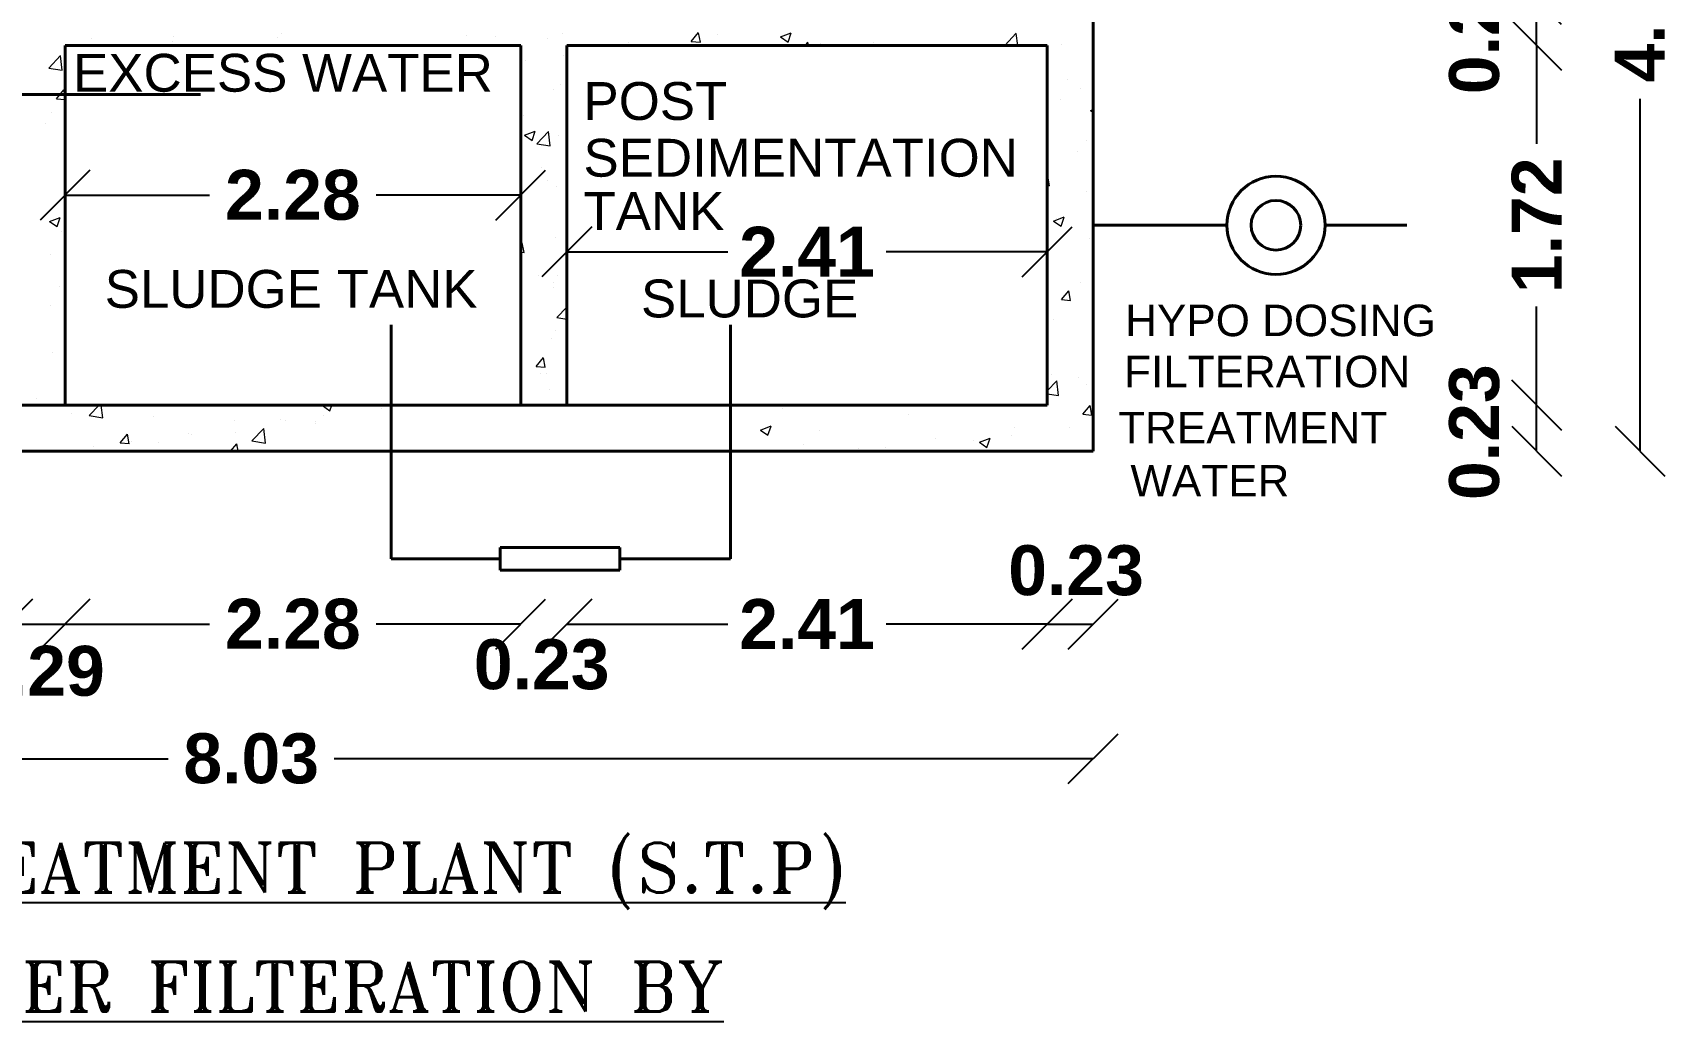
# Model space of a CAD drawing. Header units: metres. Extents: x -7227 to 737, y -45 to 4679.
# Drawn here: x 365.78 to 393.04, y -10.52 to 5.97 of the extents above; entities that cross this region are included whole.
import ezdxf

# ---------------------------------------------------------------- set-up
doc = ezdxf.new("R2010")
doc.units = ezdxf.units.M
doc.header["$LTSCALE"] = 0.2
doc.header["$MEASUREMENT"] = 0
for name, color, linetype, lineweight in [('dim', 253, 'Continuous', 25), ('HAT', 252, 'Continuous', 15), ('line', 7, 'Continuous', 25), ('TEXTT', 211, 'Continuous', 9), ('wall', 2, 'Continuous', 40)]:
    doc.layers.add(name, color=color, linetype=linetype, lineweight=lineweight)
doc.layers.add('T', color=3, linetype='Continuous')
doc.styles.add('ld', font='arial.ttf', dxfattribs={"height": 0.3})
doc.styles.add('romant', font='romant.shx', dxfattribs={"width": 0.8})
doc.styles.add('style 1', font='arialbd.ttf', dxfattribs={"height": 0.25})
doc.dimstyles.new('11', dxfattribs={"dimtxt": 0.25, "dimasz": 0.25, "dimexe": 0.18, "dimexo": 0.0625, "dimgap": 0.09, "dimtad": 0, "dimzin": 0, "dimdsep": 46, "dimtxsty": 'style 1', "dimblk": 'OBLIQUE', "dimcen": 0, "dimse1": 1, "dimse2": 1, "dimadec": 0, "dimazin": 0, "dimtfac": 1, "dimtdec": 4, "dimtofl": 0, "dimtmove": 0, "dimatfit": 3, "dimfxl": 0, "dimtolj": 1, "dimtzin": 0, "dimarcsym": 0})

# ---------------------------------------------------------------- blocks, each defined once
blk = doc.blocks.new('_OBLIQUE')
at = {"layer": 'line', "color": 0, "linetype": 'ByBlock', "lineweight": -2}
blk.add_line((-0.5, -0.5), (0.5, 0.5), dxfattribs=at)
blk = doc.blocks.new('*D11')
at = {"layer": 'Defpoints', "color": 0}
for p in [(5.7992, 0.9984), (8.206, 0.9984), (8.206, 0.9984)]:
    blk.add_point(p, dxfattribs=at)
at = {"layer": 'dim', "color": 0, "lineweight": -2}
for p, q in [((5.7992, 0.9984), (6.6055, 0.9984)), ((8.206, 0.9984), (7.3997, 0.9984))]:
    blk.add_line(p, q, dxfattribs=at)
at = {"layer": 'dim', "color": 0, "linetype": 'ByBlock', "lineweight": -2, "xscale": 0.25, "yscale": 0.25, "zscale": 0.25, "rotation": 180}
blk.add_blockref('_OBLIQUE', (5.7992, 0.9984), dxfattribs=at)
at = {"layer": 'dim', "color": 0, "linetype": 'ByBlock', "lineweight": -2, "xscale": 0.25, "yscale": 0.25, "zscale": 0.25}
blk.add_blockref('_OBLIQUE', (8.206, 0.9984), dxfattribs=at)
at = {"layer": 'dim', "color": 0, "insert": (7.0026, 0.9984), "char_height": 0.25, "attachment_point": 5, "style": 'style 1'}
blk.add_mtext('\\A1;2.41', dxfattribs=at)
blk = doc.blocks.new('*D17')
at = {"layer": 'Defpoints', "color": 0}
for p in [(8.206, 0.23), (10.658, 0.23), (8.436, 0)]:
    blk.add_point(p, dxfattribs=at)
at = {"layer": 'dim', "color": 0, "lineweight": -2}
blk.add_line((10.658, 0), (10.658, 0.23), dxfattribs=at)
at = {"layer": 'dim', "color": 0, "linetype": 'ByBlock', "lineweight": -2, "xscale": 0.25, "yscale": 0.25, "zscale": 0.25}
for p, rotation in [((10.658, 0.23), 90), ((10.658, 0), 270)]:
    blk.add_blockref('_OBLIQUE', p, dxfattribs=dict(at, rotation=rotation))
at = {"layer": 'dim', "color": 0, "insert": (10.3466, 0.0952), "char_height": 0.25, "attachment_point": 5, "rotation": 90, "style": 'style 1'}
blk.add_mtext('\\A1;0.23', dxfattribs=at)
blk = doc.blocks.new('*D18')
at = {"layer": 'Defpoints', "color": 0}
for p in [(8.206, 2.0318), (10.658, 2.0318), (8.206, 0.23)]:
    blk.add_point(p, dxfattribs=at)
at = {"layer": 'dim', "color": 0, "lineweight": -2}
for p, q in [((10.658, 2.0318), (10.658, 1.5382)), ((10.658, 0.23), (10.658, 0.7236))]:
    blk.add_line(p, q, dxfattribs=at)
at = {"layer": 'dim', "color": 0, "linetype": 'ByBlock', "lineweight": -2, "xscale": 0.25, "yscale": 0.25, "zscale": 0.25}
for p, rotation in [((10.658, 2.0318), 90), ((10.658, 0.23), 270)]:
    blk.add_blockref('_OBLIQUE', p, dxfattribs=dict(at, rotation=rotation))
at = {"layer": 'dim', "color": 0, "insert": (10.658, 1.1309), "char_height": 0.25, "attachment_point": 5, "rotation": 90, "style": 'style 1'}
blk.add_mtext('\\A1;1.72', dxfattribs=at)
blk = doc.blocks.new('*D19')
at = {"layer": 'Defpoints', "color": 0}
for p in [(8.436, 2.2618), (10.658, 2.2618), (8.206, 2.0318)]:
    blk.add_point(p, dxfattribs=at)
at = {"layer": 'dim', "color": 0, "lineweight": -2}
blk.add_line((10.658, 2.0318), (10.658, 2.2618), dxfattribs=at)
at = {"layer": 'dim', "color": 0, "linetype": 'ByBlock', "lineweight": -2, "xscale": 0.25, "yscale": 0.25, "zscale": 0.25}
for p, rotation in [((10.658, 2.2618), 90), ((10.658, 2.0318), 270)]:
    blk.add_blockref('_OBLIQUE', p, dxfattribs=dict(at, rotation=rotation))
at = {"layer": 'dim', "color": 0, "insert": (10.3466, 2.127), "char_height": 0.25, "attachment_point": 5, "rotation": 90, "style": 'style 1'}
blk.add_mtext('\\A1;0.23', dxfattribs=at)
blk = doc.blocks.new('*D22')
at = {"layer": 'Defpoints', "color": 0}
for p in [(7.8021, 4.3703), (11.176, 4.3703), (7.8021, 0.0004)]:
    blk.add_point(p, dxfattribs=at)
at = {"layer": 'dim', "color": 0, "lineweight": -2}
for p, q in [((11.176, 4.3703), (11.176, 2.6067)), ((11.176, 0.0004), (11.176, 1.764))]:
    blk.add_line(p, q, dxfattribs=at)
at = {"layer": 'dim', "color": 0, "linetype": 'ByBlock', "lineweight": -2, "xscale": 0.25, "yscale": 0.25, "zscale": 0.25}
for p, rotation in [((11.176, 4.3703), 90), ((11.176, 0.0004), 270)]:
    blk.add_blockref('_OBLIQUE', p, dxfattribs=dict(at, rotation=rotation))
at = {"layer": 'dim', "color": 0, "insert": (11.176, 2.1853), "char_height": 0.25, "attachment_point": 5, "rotation": 90, "style": 'style 1'}
blk.add_mtext('\\A1;4.15', dxfattribs=at)
blk = doc.blocks.new('*D34')
at = {"layer": 'Defpoints', "color": 0}
for p in [(2.9979, 0.23), (3.2854, 0.23), (3.2854, -0.8655)]:
    blk.add_point(p, dxfattribs=at)
at = {"layer": 'dim', "color": 0, "lineweight": -2}
blk.add_line((2.9979, -0.8655), (3.2854, -0.8655), dxfattribs=at)
at = {"layer": 'dim', "color": 0, "linetype": 'ByBlock', "lineweight": -2, "xscale": 0.25, "yscale": 0.25, "zscale": 0.25, "rotation": 180}
blk.add_blockref('_OBLIQUE', (2.9979, -0.8655), dxfattribs=at)
at = {"layer": 'dim', "color": 0, "linetype": 'ByBlock', "lineweight": -2, "xscale": 0.25, "yscale": 0.25, "zscale": 0.25}
blk.add_blockref('_OBLIQUE', (3.2854, -0.8655), dxfattribs=at)
at = {"layer": 'dim', "color": 0, "insert": (3.1448, -1.1014), "char_height": 0.25, "attachment_point": 5, "style": 'style 1'}
blk.add_mtext('\\A1;0.29', dxfattribs=at)
blk = doc.blocks.new('*D35')
at = {"layer": 'Defpoints', "color": 0}
for p in [(3.2854, 0.23), (5.5682, 0.23), (5.5682, -0.8655)]:
    blk.add_point(p, dxfattribs=at)
at = {"layer": 'dim', "color": 0, "lineweight": -2}
for p, q in [((3.2854, -0.8655), (4.0091, -0.8655)), ((5.5682, -0.8655), (4.8445, -0.8655))]:
    blk.add_line(p, q, dxfattribs=at)
at = {"layer": 'dim', "color": 0, "linetype": 'ByBlock', "lineweight": -2, "xscale": 0.25, "yscale": 0.25, "zscale": 0.25, "rotation": 180}
blk.add_blockref('_OBLIQUE', (3.2854, -0.8655), dxfattribs=at)
at = {"layer": 'dim', "color": 0, "linetype": 'ByBlock', "lineweight": -2, "xscale": 0.25, "yscale": 0.25, "zscale": 0.25}
blk.add_blockref('_OBLIQUE', (5.5682, -0.8655), dxfattribs=at)
at = {"layer": 'dim', "color": 0, "insert": (4.4268, -0.8655), "char_height": 0.25, "attachment_point": 5, "style": 'style 1'}
blk.add_mtext('\\A1;2.28', dxfattribs=at)
blk = doc.blocks.new('*D36')
at = {"layer": 'Defpoints', "color": 0}
for p in [(5.5682, 0.23), (5.7992, 0.23), (5.7992, -0.8655)]:
    blk.add_point(p, dxfattribs=at)
at = {"layer": 'dim', "color": 0, "linetype": 'ByBlock', "lineweight": -2, "xscale": 0.25, "yscale": 0.25, "zscale": 0.25}
blk.add_blockref('_OBLIQUE', (5.5682, -0.8655), dxfattribs=at)
at = {"layer": 'dim', "color": 0, "linetype": 'ByBlock', "lineweight": -2, "xscale": 0.25, "yscale": 0.25, "zscale": 0.25, "rotation": 180}
blk.add_blockref('_OBLIQUE', (5.7992, -0.8655), dxfattribs=at)
at = {"layer": 'dim', "color": 0, "insert": (5.6734, -1.0685), "char_height": 0.25, "attachment_point": 5, "style": 'style 1'}
blk.add_mtext('\\A1;0.23', dxfattribs=at)
blk = doc.blocks.new('*D37')
at = {"layer": 'Defpoints', "color": 0}
for p in [(5.7992, 0.23), (8.206, 0.23), (8.206, -0.8655)]:
    blk.add_point(p, dxfattribs=at)
at = {"layer": 'dim', "color": 0, "lineweight": -2}
for p, q in [((5.7992, -0.8655), (6.6055, -0.8655)), ((8.206, -0.8655), (7.3997, -0.8655))]:
    blk.add_line(p, q, dxfattribs=at)
at = {"layer": 'dim', "color": 0, "linetype": 'ByBlock', "lineweight": -2, "xscale": 0.25, "yscale": 0.25, "zscale": 0.25, "rotation": 180}
blk.add_blockref('_OBLIQUE', (5.7992, -0.8655), dxfattribs=at)
at = {"layer": 'dim', "color": 0, "linetype": 'ByBlock', "lineweight": -2, "xscale": 0.25, "yscale": 0.25, "zscale": 0.25}
blk.add_blockref('_OBLIQUE', (8.206, -0.8655), dxfattribs=at)
at = {"layer": 'dim', "color": 0, "insert": (7.0026, -0.8655), "char_height": 0.25, "attachment_point": 5, "style": 'style 1'}
blk.add_mtext('\\A1;2.41', dxfattribs=at)
blk = doc.blocks.new('*D38')
at = {"layer": 'Defpoints', "color": 0}
for p in [(8.206, 0.23), (8.436, 0), (8.436, -0.8655)]:
    blk.add_point(p, dxfattribs=at)
at = {"layer": 'dim', "color": 0, "lineweight": -2}
blk.add_line((8.206, -0.8655), (8.436, -0.8655), dxfattribs=at)
at = {"layer": 'dim', "color": 0, "linetype": 'ByBlock', "lineweight": -2, "xscale": 0.25, "yscale": 0.25, "zscale": 0.25, "rotation": 180}
blk.add_blockref('_OBLIQUE', (8.206, -0.8655), dxfattribs=at)
at = {"layer": 'dim', "color": 0, "linetype": 'ByBlock', "lineweight": -2, "xscale": 0.25, "yscale": 0.25, "zscale": 0.25}
blk.add_blockref('_OBLIQUE', (8.436, -0.8655), dxfattribs=at)
at = {"layer": 'dim', "color": 0, "insert": (8.3506, -0.5978), "char_height": 0.25, "attachment_point": 5, "style": 'style 1'}
blk.add_mtext('\\A1;0.23', dxfattribs=at)
blk = doc.blocks.new('*D39')
at = {"layer": 'Defpoints', "color": 0}
for p in [(0, 0), (8.436, 0), (8.436, -1.5394)]:
    blk.add_point(p, dxfattribs=at)
at = {"layer": 'dim', "color": 0, "lineweight": -2}
for p, q in [((0, -1.5394), (3.8027, -1.5394)), ((8.436, -1.5394), (4.6333, -1.5394))]:
    blk.add_line(p, q, dxfattribs=at)
at = {"layer": 'dim', "color": 0, "linetype": 'ByBlock', "lineweight": -2, "xscale": 0.25, "yscale": 0.25, "zscale": 0.25, "rotation": 180}
blk.add_blockref('_OBLIQUE', (0, -1.5394), dxfattribs=at)
at = {"layer": 'dim', "color": 0, "linetype": 'ByBlock', "lineweight": -2, "xscale": 0.25, "yscale": 0.25, "zscale": 0.25}
blk.add_blockref('_OBLIQUE', (8.436, -1.5394), dxfattribs=at)
at = {"layer": 'dim', "color": 0, "insert": (4.218, -1.5394), "char_height": 0.25, "attachment_point": 5, "style": 'style 1'}
blk.add_mtext('\\A1;8.03', dxfattribs=at)
blk = doc.blocks.new('*D40')
at = {"layer": 'Defpoints', "color": 0}
for p in [(5.5682, 1.2818), (3.2854, 0.594), (5.5682, 0.594)]:
    blk.add_point(p, dxfattribs=at)
at = {"layer": 'dim', "color": 0, "lineweight": -2}
for p, q in [((3.2854, 1.2818), (4.0091, 1.2818)), ((5.5682, 1.2818), (4.8445, 1.2818))]:
    blk.add_line(p, q, dxfattribs=at)
at = {"layer": 'dim', "color": 0, "linetype": 'ByBlock', "lineweight": -2, "xscale": 0.25, "yscale": 0.25, "zscale": 0.25, "rotation": 180}
blk.add_blockref('_OBLIQUE', (3.2854, 1.2818), dxfattribs=at)
at = {"layer": 'dim', "color": 0, "linetype": 'ByBlock', "lineweight": -2, "xscale": 0.25, "yscale": 0.25, "zscale": 0.25}
blk.add_blockref('_OBLIQUE', (5.5682, 1.2818), dxfattribs=at)
at = {"layer": 'dim', "color": 0, "insert": (4.4268, 1.2818), "char_height": 0.25, "attachment_point": 5, "style": 'style 1'}
blk.add_mtext('\\A1;2.28', dxfattribs=at)
blk = doc.blocks.new('SE')
at = {"layer": 'HAT'}
for p, q in [((3.4176, 2.0664), (3.4176, 2.0664)), ((3.8252, 2.0491), (3.8252, 2.0491)), ((3.8303, 2.0768), (3.8303, 2.0768)), ((4.3494, 2.0689), (4.3494, 2.0689)), ((4.3682, 2.0924), (4.3682, 2.0924)), ((5.2946, 2.0828), (5.2946, 2.0828)), ((5.4417, 2.0776), (5.4417, 2.0776)), ((5.7021, 2.0656), (5.7021, 2.0656)), ((5.7775, 2.0886), (5.7775, 2.0886)), ((6.1097, 2.0484), (6.1097, 2.0484)), ((6.423, 2.0515), (6.4598, 2.0953)), ((6.423, 2.0515), (6.4687, 2.0475)), ((6.4687, 2.0472), (6.4598, 2.0951)), ((6.5557, 2.0847), (6.5557, 2.0847)), ((6.8706, 2.0741), (6.9241, 2.0946)), ((6.8706, 2.0741), (6.9086, 2.0484)), ((6.9086, 2.0482), (6.9241, 2.0943)), ((6.9944, 2.0318), (7.0075, 2.0474)), ((7.0103, 2.0318), (7.0075, 2.0472)), ((7.3345, 2.0481), (7.3345, 2.0481)), ((7.9935, 2.0318), (8.0512, 2.092)), ((8.0581, 2.0318), (8.0512, 2.0918)), ((3.2038, 1.9181), (3.2632, 1.9801)), ((3.2717, 1.9074), (3.2632, 1.9799)), ((4.2328, 2.0319), (4.2328, 2.0319)), ((5.7843, 1.9831), (5.7843, 1.9831)), ((7.0691, 2.0397), (7.0691, 2.0397)), ((8.0172, 2.0318), (8.0214, 2.0334)), ((8.0209, 2.0318), (8.0214, 2.0332)), ((8.2799, 2.037), (8.2799, 2.037)), ((3.2038, 1.9181), (3.2717, 1.9076)), ((5.5932, 1.958), (5.5932, 1.958)), ((3.2431, 1.7646), (3.2799, 1.8085)), ((3.2854, 1.7785), (3.2799, 1.8082)), ((5.7333, 1.8104), (5.7333, 1.8104)), ((5.7682, 1.8344), (5.7682, 1.8344)), ((8.3086, 1.8597), (8.3086, 1.8597)), ((8.3734, 1.8135), (8.3734, 1.8135)), ((3.2431, 1.7646), (3.2854, 1.7609)), ((8.2702, 1.761), (8.2702, 1.761)), ((3.186, 1.641), (3.186, 1.641)), ((3.2153, 1.6955), (3.2153, 1.6955)), ((5.5835, 1.682), (5.5835, 1.682)), ((8.4236, 1.7055), (8.436, 1.7103)), ((8.4236, 1.7055), (8.436, 1.6972)), ((5.5876, 1.5815), (5.641, 1.6021)), ((5.5876, 1.5815), (5.6255, 1.5559)), ((5.6255, 1.5557), (5.641, 1.6018)), ((5.6483, 1.539), (5.7078, 1.601)), ((5.7163, 1.5282), (5.7078, 1.6008)), ((5.7589, 1.5803), (5.7589, 1.5803)), ((8.4033, 1.5569), (8.4033, 1.5569)), ((5.6483, 1.539), (5.7163, 1.5285)), ((8.3585, 1.4979), (8.3585, 1.4979)), ((5.6718, 1.4189), (5.6718, 1.4189)), ((5.7018, 1.3549), (5.7018, 1.3549)), ((5.7496, 1.3261), (5.7496, 1.3261)), ((8.206, 1.3741), (8.2087, 1.3773)), ((8.206, 1.3304), (8.2175, 1.3294)), ((8.2175, 1.3292), (8.2087, 1.377)), ((8.4027, 1.3022), (8.4027, 1.3022)), ((3.2072, 1.1502), (3.2607, 1.1707)), ((3.2072, 1.1502), (3.2452, 1.1246)), ((3.2452, 1.1243), (3.2607, 1.1704)), ((8.2379, 1.1518), (8.2913, 1.1724)), ((8.2379, 1.1518), (8.2758, 1.1262)), ((8.2546, 1.1668), (8.2546, 1.1668)), ((8.2758, 1.126), (8.2913, 1.1721)), ((3.2665, 1.1022), (3.2665, 1.1022)), ((5.7404, 1.0719), (5.7404, 1.0719)), ((8.4156, 1.0642), (8.4156, 1.0642)), ((3.2117, 0.9853), (3.2117, 0.9853)), ((5.5682, 1.0328), (5.5764, 1.0425)), ((5.5682, 0.9962), (5.5853, 0.9947)), ((5.5853, 0.9944), (5.5764, 1.0423)), ((3.2568, 0.8263), (3.2568, 0.8263)), ((5.6572, 0.882), (5.6572, 0.882)), ((5.731, 0.8436), (5.731, 0.8436)), ((5.7523, 0.8801), (5.7523, 0.8801)), ((8.3712, 0.8466), (8.3712, 0.8466)), ((5.7311, 0.8178), (5.7311, 0.8178)), ((8.2778, 0.7591), (8.3146, 0.803)), ((8.2778, 0.7591), (8.3235, 0.7551)), ((8.3235, 0.7549), (8.3146, 0.8027)), ((3.2131, 0.7286), (3.2131, 0.7286)), ((5.7496, 0.6689), (5.7992, 0.7206)), ((5.7496, 0.6689), (5.7992, 0.6612)), ((8.2381, 0.658), (8.2381, 0.658)), ((8.4292, 0.6831), (8.4292, 0.6831)), ((5.7426, 0.6041), (5.7426, 0.6041)), ((3.224, 0.4926), (3.224, 0.4926)), ((5.7218, 0.5636), (5.7218, 0.5636)), ((5.6456, 0.4243), (5.6824, 0.4682)), ((5.6456, 0.4243), (5.6912, 0.4204)), ((5.6912, 0.4201), (5.6824, 0.468)), ((5.6695, 0.3893), (5.6695, 0.3893)), ((5.6995, 0.388), (5.6995, 0.388)), ((8.206, 0.3021), (8.2536, 0.3517)), ((8.2284, 0.382), (8.2284, 0.382)), ((8.2621, 0.279), (8.2536, 0.3515)), ((8.3616, 0.3713), (8.3616, 0.3713)), ((8.4004, 0.3353), (8.4004, 0.3353)), ((3.1442, 0.262), (3.1442, 0.262)), ((5.7125, 0.3094), (5.7125, 0.3094)), ((8.206, 0.2879), (8.2621, 0.2792)), ((3.3187, 0.1898), (3.3187, 0.1898)), ((3.4062, 0.1778), (3.4563, 0.23)), ((3.4062, 0.1778), (3.4741, 0.1673)), ((3.4741, 0.1671), (3.4668, 0.23)), ((3.7263, 0.1726), (3.7263, 0.1726)), ((4.5745, 0.2279), (4.5798, 0.23)), ((4.5745, 0.2279), (4.6125, 0.2023)), ((4.5792, 0.1763), (4.5792, 0.1763)), ((4.6125, 0.2021), (4.6218, 0.23)), ((4.8684, 0.2143), (4.8684, 0.2143)), ((6.8775, 0.2151), (6.8775, 0.2151)), ((7.5099, 0.1825), (7.5099, 0.1825)), ((7.867, 0.23), (7.8818, 0.2287)), ((7.8818, 0.2285), (7.8815, 0.23)), ((8.3838, 0.1848), (8.4206, 0.2287)), ((8.3838, 0.1848), (8.4294, 0.1808)), ((8.4294, 0.1805), (8.4206, 0.2284)), ((8.4344, 0.1746), (8.4344, 0.1746)), ((3.5609, 0.0417), (3.5977, 0.0856)), ((3.6066, 0.0374), (3.5977, 0.0853)), ((3.9059, 0.0876), (3.9059, 0.0876)), ((3.9184, 0.0823), (3.9184, 0.0823)), ((4.1339, 0.1554), (4.1339, 0.1554)), ((4.1417, 0.0923), (4.1417, 0.0923)), ((4.2211, 0.0515), (4.2806, 0.1134)), ((4.289, 0.0407), (4.2806, 0.1132)), ((4.3637, 0.1587), (4.3637, 0.1587)), ((4.3881, 0.1511), (4.3881, 0.1511)), ((4.5383, 0.1495), (4.5383, 0.1495)), ((4.5415, 0.1382), (4.5415, 0.1382)), ((6.769, 0.1057), (6.8225, 0.1262)), ((6.769, 0.1057), (6.807, 0.08)), ((6.807, 0.0798), (6.8225, 0.1259)), ((7.0646, 0.106), (7.0646, 0.106)), ((8.0424, 0.1208), (8.0424, 0.1208)), ((8.3167, 0.1189), (8.3167, 0.1189)), ((3.4255, 0.0244), (3.4255, 0.0244)), ((3.4731, 0.0059), (3.4731, 0.0059)), ((3.5609, 0.0417), (3.6066, 0.0377)), ((3.6167, 0.0496), (3.6167, 0.0496)), ((3.756, 0.0434), (3.756, 0.0434)), ((3.9807, 0), (3.9864, 0.0022)), ((3.9858, 0), (3.9864, 0.002)), ((4.1138, 0), (4.1454, 0.0376)), ((4.1523, 0), (4.1454, 0.0374)), ((4.2211, 0.0515), (4.289, 0.0409)), ((6.987, 0.0349), (6.987, 0.0349)), ((7.2602, 0.0147), (7.2602, 0.0147)), ((7.3946, 0.0176), (7.3946, 0.0176)), ((7.6459, 0.0636), (7.6459, 0.0636)), ((7.8021, 0.0004), (7.8021, 0.0004)), ((7.8364, 0.0557), (7.8364, 0.0557)), ((7.8663, 0.0445), (7.9198, 0.065)), ((7.8663, 0.0445), (7.9043, 0.0189)), ((7.9043, 0.0186), (7.9198, 0.0648)), ((8.0275, 0.0809), (8.0275, 0.0809))]:
    blk.add_line(p, q, dxfattribs=at)
at = {"layer": 'wall', "ltscale": 1.5}
for p, q in [((8.436, 0), (8.436, 2.2618)), ((3.2854, 2.0318), (3.2854, 0.23)), ((5.5682, 2.0318), (3.2854, 2.0318)), ((5.5682, 2.0318), (5.5682, 0.23)), ((7.7885, 2.0318), (5.7992, 2.0318)), ((5.7992, 2.0318), (5.7992, 0.23)), ((8.206, 2.0318), (7.7885, 2.0318)), ((8.206, 0.23), (8.206, 2.0318)), ((2.1601, 0.23), (8.206, 0.23)), ((0.6786, 0), (8.436, 0))]:
    blk.add_line(p, q, dxfattribs=at)
at = {"layer": 'wall'}
for p, q in [((1.9408, 1.7856), (3.9641, 1.7856)), ((8.436, 1.1309), (9.106, 1.1309)), ((9.5979, 1.1309), (10.007, 1.1309)), ((4.9186, 0.6319), (4.9186, -0.5389)), ((6.6194, 0.6319), (6.6194, -0.5389)), ((5.4653, -0.4816), (6.0645, -0.4816)), ((5.4653, -0.5962), (5.4653, -0.4816)), ((6.0645, -0.4816), (6.0645, -0.5962)), ((4.9186, -0.5389), (5.2842, -0.5389)), ((5.4653, -0.5389), (4.9186, -0.5389)), ((6.6194, -0.5389), (6.0645, -0.5389)), ((6.0645, -0.5962), (5.4653, -0.5962))]:
    blk.add_line(p, q, dxfattribs=at)
at = {"layer": 'wall', "color": 4}
for radius in [0.246, 0.1243]:
    blk.add_circle((9.3519, 1.1309), radius, dxfattribs=at)
at = {"layer": 'T', "style": 'romant'}
for s, p in [('%%USEWAGE TREATMENT PLANT (S.T.P)', (0.9396, -2.2092)), ('%%UWASTE WATER FILTERATION BY', (1.096, -2.8047))]:
    blk.add_text(s, height=0.248731, dxfattribs=at).set_placement(p)
at = {"layer": 'TEXTT', "style": 'ld'}
for s, height, p in [('EXCESS WATER', 0.189509, (3.3254, 1.7997)), ('POST', 0.18951, (5.8827, 1.6583)), ('SEDIMENTATION', 0.189509, (5.8827, 1.3743)), ('TANK', 0.18951, (5.8827, 1.1074)), ('SLUDGE TANK', 0.189509, (3.4841, 0.7177)), ('SLUDGE', 0.18951, (6.1708, 0.6697)), ('HYPO DOSING', 0.157924, (8.5967, 0.5758)), ('FILTERATION', 0.157924, (8.5913, 0.3199)), ('TREATMENT', 0.15792, (8.5616, 0.0385)), (' WATER', 0.15792, (8.5616, -0.2268))]:
    blk.add_text(s, height=height, dxfattribs=at).set_placement(p)
at = {"layer": 'dim'}
dim = blk.add_linear_dim(base=(11.176, 4.3703), p1=(7.8021, 0.0004), p2=(7.8021, 4.3703), angle=90, text='4.15', dimstyle='11', dxfattribs=at)
dim.commit()
dim.dimension.update_dxf_attribs({"geometry": '*D22', "text_midpoint": (11.176, 2.1853)})
for base, p1, p2, picture, middle in [((10.658, 2.2618), (8.206, 2.0318), (8.436, 2.2618), '*D19', (10.3466, 2.127)), ((10.658, 0.23), (8.436, 0), (8.206, 0.23), '*D17', (10.3466, 0.0952))]:
    dim = blk.add_linear_dim(base=base, p1=p1, p2=p2, angle=90, dimstyle='11', override={"dimtmove": 2}, dxfattribs=at)
    dim.commit()
    dim.dimension.update_dxf_attribs({"geometry": picture, "text_midpoint": middle, "dimtype": 128})
dim = blk.add_linear_dim(base=(10.658, 2.0318), p1=(8.206, 0.23), p2=(8.206, 2.0318), angle=90, text='1.72', dimstyle='11', override={"dimtmove": 2}, dxfattribs=at)
dim.commit()
dim.dimension.update_dxf_attribs({"geometry": '*D18', "text_midpoint": (10.658, 1.1309)})
for base, p1, p2, picture, middle in [((5.5682, 1.2818), (3.2854, 0.594), (5.5682, 0.594), '*D40', (4.4268, 1.2818)), ((8.206, 0.9984), (5.7992, 0.9984), (8.206, 0.9984), '*D11', (7.0026, 0.9984))]:
    dim = blk.add_linear_dim(base=base, p1=p1, p2=p2, dimstyle='11', dxfattribs=at)
    dim.commit()
    dim.dimension.update_dxf_attribs({"geometry": picture, "text_midpoint": middle})
for base, p1, p2, picture, middle in [((3.2854, -0.8655), (2.9979, 0.23), (3.2854, 0.23), '*D34', (3.1448, -1.1014)), ((5.7992, -0.8655), (5.5682, 0.23), (5.7992, 0.23), '*D36', (5.6734, -1.0685)), ((8.436, -0.8655), (8.206, 0.23), (8.436, 0), '*D38', (8.3506, -0.5978))]:
    dim = blk.add_linear_dim(base=base, p1=p1, p2=p2, dimstyle='11', override={"dimtmove": 2}, dxfattribs=at)
    dim.commit()
    dim.dimension.update_dxf_attribs({"geometry": picture, "text_midpoint": middle, "dimtype": 128})
for base, p1, p2, picture, middle in [((5.5682, -0.8655), (3.2854, 0.23), (5.5682, 0.23), '*D35', (4.4268, -0.8655)), ((8.206, -0.8655), (5.7992, 0.23), (8.206, 0.23), '*D37', (7.0026, -0.8655))]:
    dim = blk.add_linear_dim(base=base, p1=p1, p2=p2, dimstyle='11', override={"dimtmove": 2}, dxfattribs=at)
    dim.commit()
    dim.dimension.update_dxf_attribs({"geometry": picture, "text_midpoint": middle})
dim = blk.add_linear_dim(base=(8.436, -1.5394), p1=(0, 0), p2=(8.436, 0), text='8.03', dimstyle='11', dxfattribs=at)
dim.commit()
dim.dimension.update_dxf_attribs({"geometry": '*D39', "text_midpoint": (4.218, -1.5394)})

msp = doc.modelspace()

# ---------------------------------------------------------------- block references
at = {"xscale": 3.332409502771862, "yscale": 3.332409502771862, "zscale": 3.332409502771862}
msp.add_blockref('SE', (355.374, -1.01), dxfattribs=at)

doc.saveas('drawing.dxf')
